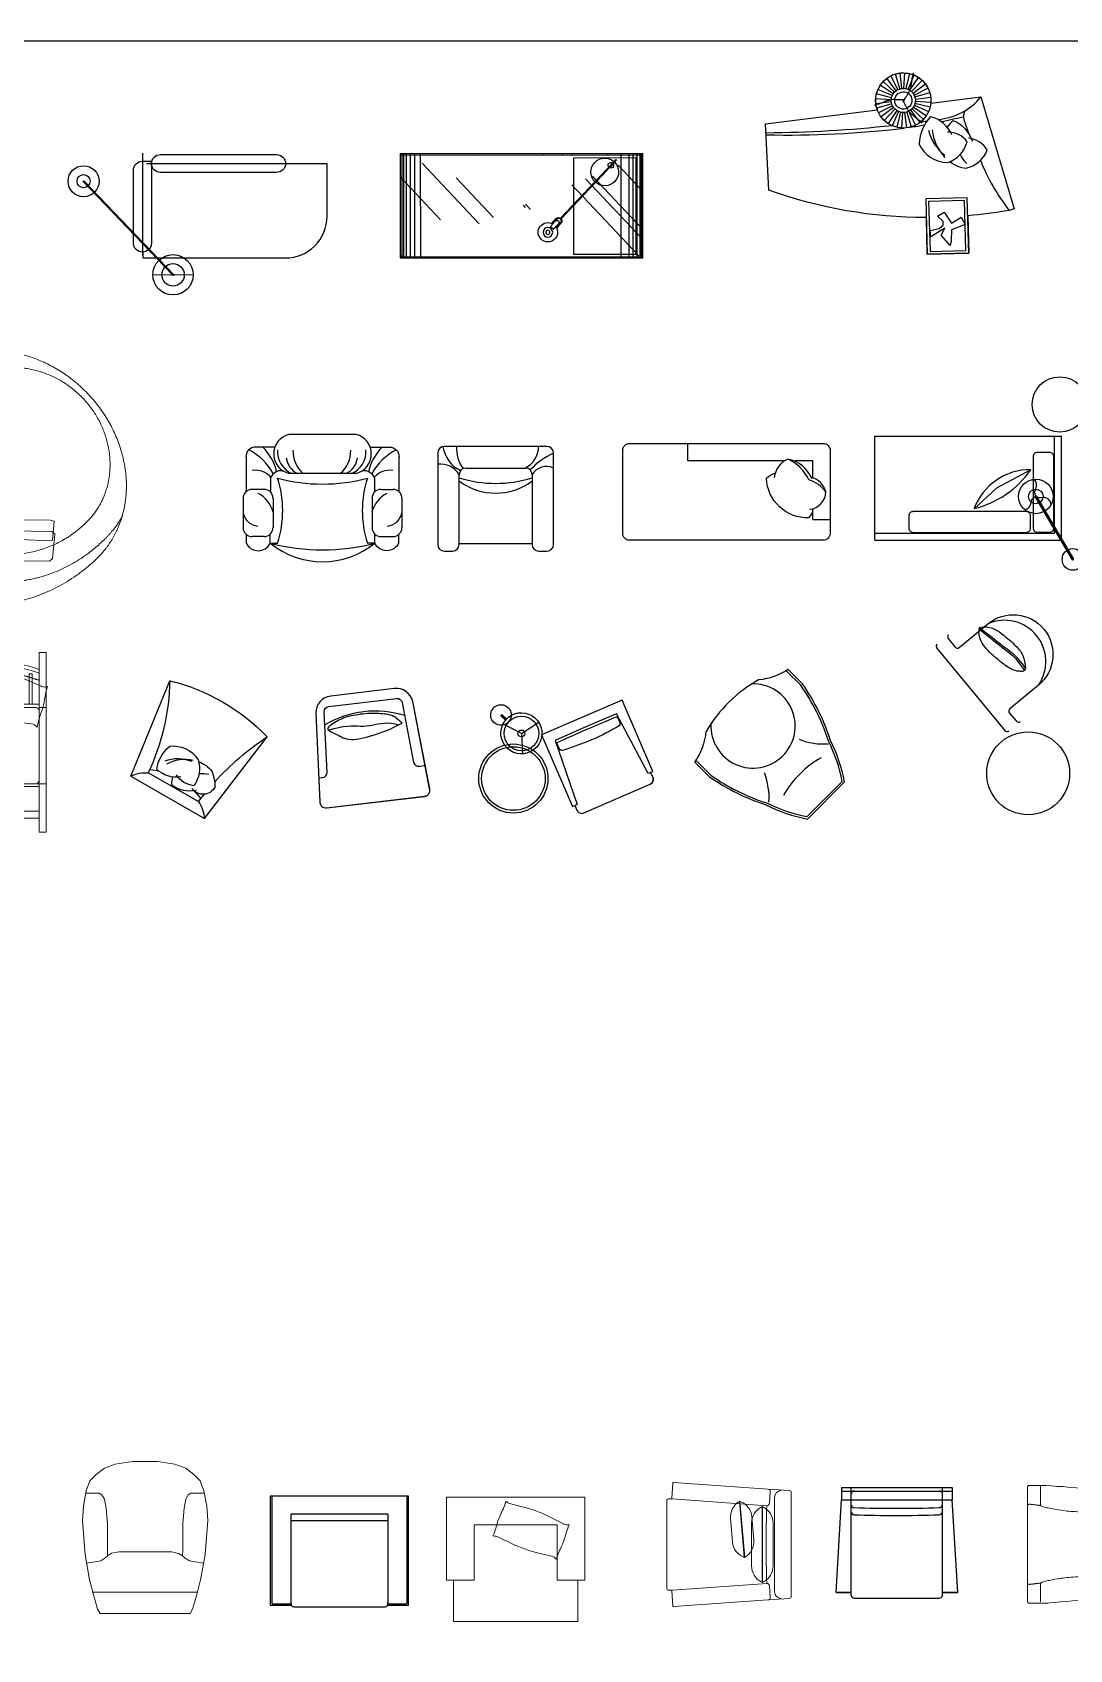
# Model space of a CAD drawing. Header units: millimetres. Extents: x 14385 to 129787, y 107826 to 186798.
# Drawn here: x 65846 to 73350, y 154195 to 165894 of the extents above; entities that cross this region are included whole.
import ezdxf

# ---------------------------------------------------------------- set-up
doc = ezdxf.new("R2010")
doc.units = ezdxf.units.MM
doc.header["$LTSCALE"] = 1000
doc.set_wipeout_variables(frame=1)
doc.linetypes.add('DASHDOT2', pattern=[12.7, 6.35, -3.175, 0, -3.175])
doc.linetypes.add('HIDDEN', pattern=[1.875, 1.25, -0.625])
doc.layers.add('FF-FURN', color=51, linetype='Continuous')
doc.layers.add('wipess', color=8, linetype='Continuous')

# ---------------------------------------------------------------- blocks, each defined once
blk = doc.blocks.new('落地灯')
at = {"linetype": 'Continuous'}
h = blk.add_hatch(color=256, dxfattribs=at)
edge = h.paths.add_edge_path()
edge.add_arc((269, -456), 4.11, 0, 360)
for p, q in [((4, 3), (273, -454)), ((266, -458), (-3, -1)), ((266, -458), (266, -458))]:
    blk.add_line(p, q, dxfattribs=at)
at = {"color": 250, "linetype": 'Continuous'}
for points in [[(-2, 4, -0.208467), (1, 53, 0.317646), (-12, 124)], [(-80, -95, 0.398826), (-34, -43, -0.069197), (-33, -37, -0.225095), (-3, -1, -0.225095)], [(112, -59, 0.414712), (52, -8, -0.238657), (3, -2, -0.238657)]]:
    blk.add_lwpolyline(points, format="xyb", dxfattribs=at)
at = {"linetype": 'Continuous'}
for centre, radius in [((1, 0), 125), ((1, 1), 4.11), ((269, -456), 78), ((269, -456), 4.11)]:
    blk.add_circle(centre, radius, dxfattribs=at)
at = {"color": 8, "linetype": 'Continuous'}
blk.add_circle((0, 0), 52.7, dxfattribs=at)
blk = doc.blocks.new('贵妃椅')
at = {"color": 0, "linetype": 'Continuous'}
for p, q in [((675, 375), (-675, 375)), ((-675, -375), (-675, 375)), ((625, -325), (625, 375)), ((675, -375), (675, 375)), ((-675, -325), (625, -325)), ((-675, -375), (675, -375))]:
    blk.add_line(p, q, dxfattribs=at)
at = {"color": 8}
blk.add_lwpolyline([(470, 230), (470, -287, 0.414214), (500, -317), (590, -317, 0.414214), (620, -287), (620, 230, 0.414214), (590, 260), (500, 260, 0.414214), (470, 230)], format="xyb", close=True, dxfattribs=at)
at = {"color": 250, "linetype": 'HIDDEN', "ltscale": 0.3}
blk.add_lwpolyline([(454, 135), (206, 2), (44, -147)], dxfattribs=at)
at = {"color": 8}
blk.add_lwpolyline([(451, -198, 0.414214), (421, -168), (-399, -168, 0.414214), (-429, -198), (-429, -288, 0.414214), (-399, -318), (421, -318, 0.414214), (451, -288), (451, -198)], format="xyb", dxfattribs=at)
at = {"color": 0, "linetype": 'Continuous'}
blk.add_circle((663, 607), 200, dxfattribs=at)
at = {"color": 250, "ltscale": 1000}
for centre, radius, start, end in [((-130, 547), 715, 284.0566, 324.8267), ((448, -296), 431, 89.1479, 159.7354)]:
    blk.add_arc(centre, radius, start, end, dxfattribs=at)
at = {"color": 0, "linetype": 'Continuous'}
blk.add_blockref('落地灯', (489, -58), dxfattribs=at)
blk = doc.blocks.new('贵妃椅C')
at = {"color": 250}
for p, q in [((447, -173), (360, -100)), ((457, -162), (385, -76)), ((470, -153), (414, -56)), ((484, -147), (445, -41)), ((498, -143), (479, -32)), ((514, -142), (514, -29)), ((529, -143), (548, -32)), ((544, -147), (582, -41)), ((557, -153), (614, -56)), ((570, -162), (642, -76)), ((581, -173), (667, -100)), ((426, -229), (314, -229)), ((427, -214), (317, -194)), ((431, -199), (326, -161)), ((438, -185), (340, -129)), ((589, -185), (687, -129)), ((596, -199), (702, -161)), ((600, -214), (711, -194)), ((601, -229), (714, -229)), ((427, -244), (317, -264)), ((431, -259), (326, -297)), ((438, -273), (340, -329)), ((447, -285), (360, -358)), ((457, -296), (385, -382)), ((470, -305), (414, -402)), ((484, -311), (445, -417)), ((498, -315), (479, -426)), ((514, -317), (514, -429)), ((529, -315), (548, -426)), ((544, -311), (582, -417)), ((557, -305), (614, -402)), ((570, -296), (642, -382)), ((581, -285), (667, -358)), ((589, -273), (687, -329)), ((596, -259), (702, -297)), ((600, -244), (711, -264))]:
    blk.add_line(p, q, dxfattribs=at)
at = {"color": 0, "linetype": 'Continuous'}
blk.add_lwpolyline([(1480, -523), (712, -252, -1.256825), (345, -122), (0, 0), (148, 832), (185, 825, -0.022173), (470, 726), (584, 970), (856, 843), (744, 604, -0.085405), (1674, -83), (1480, -523)], format="xyb", close=True, dxfattribs=at)
blk.add_lwpolyline([(856, 843), (584, 970), (415, 608), (687, 481)], close=True, dxfattribs=at)
at = {"color": 250}
blk.add_lwpolyline([(829, 834), (594, 944), (442, 617), (677, 507)], close=True, dxfattribs=at)
blk.add_lwpolyline([(667, 631), (612, 626), (600, 721), (517, 713), (514, 774), (620, 764), (659, 837), (680, 861), (704, 765), (658, 732), (777, 743), (762, 699), (696, 715), (660, 707), (648, 684), (667, 631)], dxfattribs=at)
at = {"color": 0, "linetype": 'Continuous'}
for points in [[(515, -239), (516, -229), (516, -220), (516, -212), (516, -205), (516, -199), (516, -193), (516, -188), (516, -183), (516, -178), (516, -173), (516, -169), (516, -165), (515, -161), (515, -157), (515, -153), (514, -149), (514, -145), (513, -142), (512, -138), (511, -134), (510, -130), (509, -126), (508, -122), (506, -118), (505, -114), (503, -110), (501, -106), (499, -101), (497, -97), (495, -92), (493, -87), (490, -82), (488, -77), (485, -71), (482, -65), (479, -58), (476, -50), (472, -42), (469, -32), (465, -22)], [(521, -223), (512, -227), (505, -231), (498, -235), (492, -239), (486, -242), (481, -245), (476, -248), (472, -250), (468, -253), (464, -255), (461, -257), (457, -259), (454, -261), (450, -264), (447, -266), (444, -268), (441, -271), (438, -273), (435, -276), (432, -279), (429, -282), (427, -285), (424, -288), (421, -291), (418, -294), (416, -298), (413, -301), (410, -305), (407, -309), (404, -313), (401, -318), (398, -323), (395, -328), (391, -333), (387, -339), (383, -345), (378, -351), (372, -358), (366, -366), (359, -374)], [(504, -225), (513, -231), (520, -236), (527, -240), (533, -243), (538, -246), (544, -249), (548, -252), (553, -254), (557, -256), (561, -259), (564, -261), (568, -263), (572, -265), (575, -266), (579, -268), (582, -270), (586, -271), (590, -272), (593, -274), (597, -275), (601, -276), (605, -277), (609, -277), (614, -278), (618, -279), (622, -280), (627, -280), (631, -281), (636, -281), (641, -282), (647, -282), (652, -282), (658, -283), (665, -283), (672, -284), (679, -285), (687, -286), (696, -287), (706, -289), (717, -291)]]:
    blk.add_lwpolyline(points, dxfattribs=at)
at = {"color": 0, "linetype": 'Continuous', "flags": 128}
blk.add_lwpolyline([(601, -229, -1), (426, -229, -1)], format="xyb", close=True, dxfattribs=at)
at = {"color": 250, "flags": 128}
blk.add_lwpolyline([(576, -229, -1), (451, -229, -1)], format="xyb", close=True, dxfattribs=at)
at = {"color": 0, "linetype": 'Continuous'}
blk.add_circle((514, -229), 200, dxfattribs=at)
for centre, radius, start, end in [((-1266, 534), 1480, 355.124, 11.3361), ((275, 204), 215, 75.7086, 132.0964), ((303, 374), 172, 183.4423, 239.2245), ((211, 227), 219, 24.5957, 57.6582), ((-954, 271), 1153, 351.1052, 359.4171), ((433, 224), 238, 171.6332, 222.3077), ((398, 97), 221, 82.53, 137.8163), ((399, 272), 167, 189.1561, 245.9868), ((321, 110), 232, 358.1292, 62.931), ((542, 138), 231, 176.9655, 228.6856), ((183, -408), 447, 67.9288, 114.2066), ((112, 102), 73.1, 298.449, 352.4653), ((194, 336), 279, 283.1615, 296.2251), ((282, 256), 311, 290.1369, 330.4347)]:
    blk.add_arc(centre, radius, start, end, dxfattribs=at)
at = {"color": 250}
for centre, radius, start, end in [((3, 286), 320, 3.5012, 18.0252), ((110, 173), 334, 339.2643, 17.6343), ((131, 116), 324, 347.1575, 26.3118), ((-697, -3866), 4032, 75.1423, 77.4323), ((-696, -3862), 4028, 71.9028, 73.3868), ((-1789, -6696), 7064, 62.1381, 70.2516)]:
    blk.add_arc(centre, radius, start, end, dxfattribs=at)
at = {"color": 0, "linetype": 'Continuous', "extrusion": (0, 0, -1)}
for start_param, end_param in [(1.472789, 1.478734), (1.504664, 1.620022)]:
    blk.add_ellipse((-1682, -6763), major_axis=(-7254, 3181), ratio=0.891239, start_param=start_param, end_param=end_param, dxfattribs=at)
blk = doc.blocks.new('做成ACAD TuKuai0200')
at = {"linetype": 'Continuous'}
blk.add_lwpolyline([(73, 17, -6.115554), (31, -68, -2.779797)], format="xyb", close=True, dxfattribs=at)
at = {"color": 57, "linetype": 'Continuous', "const_width": 20}
blk.add_lwpolyline([(45, -22), (0, 0)], dxfattribs=at)
at = {"color": 57, "linetype": 'Continuous'}
blk.add_lwpolyline([(31, -68, -0.163517), (73, 17, -0.359738)], format="xyb", close=True, dxfattribs=at)
for points in [[(179, -89), (278, 24)], [(179, -89), (32, -59)], [(179, -89), (227, -231)]]:
    blk.add_lwpolyline(points, dxfattribs=at)
blk.add_circle((179, -89), 125, dxfattribs=at)
at = {"color": 58, "linetype": 'Continuous'}
blk.add_circle((179, -89), 25, dxfattribs=at)
blk = doc.blocks.new('做成ACAD TuKuai0359')
at = {"linetype": 'Continuous'}
blk.add_lwpolyline([(1373, 343), (1388, 309), (1373, 343), (1390, 351), (1166, 868), (583, 615), (807, 98), (825, 105), (840, 71, 0.414214), (889, 51), (1369, 259, 0.414214), (1388, 309, -0.414214), (1369, 259)], format="xyb", dxfattribs=at)
blk.add_lwpolyline([(1373, 343), (1356, 336), (1127, 769), (904, 673), (682, 576), (842, 113), (825, 105)], dxfattribs=at)
at = {"color": 57, "linetype": 'Continuous'}
blk.add_lwpolyline([(945, 579, -0.029678), (733, 503, -0.310462), (718, 508, -0.12873), (697, 561, -0.003659), (912, 656, -0.003659), (1127, 747, -0.12873), (1152, 696, -0.310462), (1146, 682, -0.029678)], format="xyb", close=True, dxfattribs=at)
at = {"linetype": 'Continuous'}
blk.add_circle((380, 300), 250, dxfattribs=at)
at = {"color": 57, "linetype": 'Continuous'}
blk.add_circle((380, 300), 230, dxfattribs=at)
at = {"color": 51, "linetype": 'Continuous', "rotation": 344.3276710694962}
blk.add_blockref('做成ACAD TuKuai0200', (290, 760), dxfattribs=at)
blk = doc.blocks.new('做成ACAD TuKuai0013')
at = {"linetype": 'DASHDOT2'}
blk.add_line((74, 93, 14305), (74, 1100, 14305), dxfattribs=at)
at = {"color": 58, "linetype": 'Continuous', "ltscale": 0.4}
blk.add_line((878, 140, 12454), (879, 433, 12454), dxfattribs=at)
at = {"linetype": 'Continuous', "ltscale": 0.4}
for p, q in [((879, 292, 12454), (201, -356, 12454)), ((879, 282, 12454), (201, -366, 12454))]:
    blk.add_line(p, q, dxfattribs=at)
at = {"color": 58, "linetype": 'Continuous'}
blk.add_line((879, 278, 12454), (879, 297, 12454), dxfattribs=at)
at = {"linetype": 'Continuous'}
blk.add_line((58, 64, 14305), (58, 118, 14305), dxfattribs=at)
at = {"linetype": 'Continuous', "elevation": 14305}
blk.add_lwpolyline([(715, 67), (757, 67), (757, 1100, 0.414214), (457, 1400), (76, 1400), (76, 1100)], format="xyb", dxfattribs=at)
for points in [[(74, 1100), (74, 1100, -0.414214), (139, 1035), (139, 195, -0.414214), (74, 130), (74, 130, -0.414214), (9, 195), (9, 1035, -0.414214)], [(58, 65), (58, 130), (650, 130, -0.414214), (715, 65), (715, 65, -0.414214), (650, 0), (123, 0, -0.414214)]]:
    blk.add_lwpolyline(points, format="xyb", close=True, dxfattribs=at)
at = {"linetype": 'DASHDOT2', "elevation": 14305}
blk.add_lwpolyline([(0, 65), (736, 65)], dxfattribs=at)
at = {"color": 58, "linetype": 'Continuous', "ltscale": 0.4, "const_width": 5, "elevation": 15111}
blk.add_lwpolyline([(198, -361, 1), (203, -361, 1)], format="xyb", close=True, dxfattribs=at)
at = {"linetype": 'Continuous', "ltscale": 0.4}
for centre, radius in [((879, 286, 12454), 146), ((202, -361, 12454), 112)]:
    blk.add_circle(centre, radius, dxfattribs=at)
at = {"color": 58, "linetype": 'Continuous', "ltscale": 0.4}
for centre, radius in [((879, 286, 12454), 81.2), ((202, -361, 12454), 47.5)]:
    blk.add_circle(centre, radius, dxfattribs=at)
at = {"color": 58, "linetype": 'Continuous'}
blk.add_circle((879, 287, 12454), 5.26, dxfattribs=at)
blk = doc.blocks.new('做成ACAD TuKuai0032')
at = {"color": 0, "linetype": 'Continuous'}
for points in [[(-830, 344), (-830, 484)], [(-760, 553), (-507, 553)], [(-523, 422), (-523, 510)], [(-459, 574), (-246, 574)], [(-134, 551), (-197, 551)], [(-182, 422), (-182, 510)], [(-604, 377), (-504, 377)], [(-459, 358), (-246, 358)], [(-134, 378), (-200, 378)], [(-921, 243), (-921, -243)], [(-639, 243), (-639, -243)], [(-830, -344), (-830, -484)], [(-604, -377), (-504, -377)], [(-523, -422), (-523, -510)], [(-459, -358), (-246, -358)], [(-134, -378), (-200, -378)], [(-182, -422), (-182, -510)], [(-760, -553), (-507, -553)], [(-459, -574), (-246, -574)], [(-134, -551), (-197, -551)]]:
    blk.add_lwpolyline(points, dxfattribs=at)
at = {"color": 57}
for points in [[(-134, 378), (-134, 325)], [(-134, -378), (-134, -325)]]:
    blk.add_lwpolyline(points, dxfattribs=at)
for centre, radius, start, end in [((-444, 719), 410, 206.9416, 242.1585), ((-506, 489), 156, 172.7404, 227.8363), ((-375, 459), 117, 3.8336, 79.2299), ((-562, 701), 380, 225.1684, 256.3482), ((-309, 560), 208, 206.982, 256.3147), ((-1619, 0), 1533, 345.714, 14.286), ((-797, 143), 172, 22.6849, 94.0838), ((-769, 108), 145, 25.4996, 83.1665), ((-370, 1052), 764, 252.0748, 287.9252), ((-1818, 0), 1256, 345.0228, 14.9772), ((-801, -10), 214, 40.4177, 91.7529), ((-797, -154), 172, 265.476, 336.8749), ((-800, 0), 214, 267.8069, 319.1421), ((-769, -118), 145, 276.3933, 334.0602), ((-562, -701), 380, 103.6518, 134.8316), ((-370, -1052), 764, 72.0748, 107.9252), ((-444, -719), 410, 117.8415, 153.0584), ((-506, -489), 156, 132.1637, 187.2596), ((-309, -560), 208, 103.6853, 153.018), ((-375, -459), 117, 280.7701, 356.1664)]:
    blk.add_arc(centre, radius, start, end, dxfattribs=at)
at = {"color": 0, "linetype": 'Continuous'}
for centre, radius, start, end in [((-459, 510), 64.4, 90.2201, 180.2201), ((-247, 510), 64.4, 359.7799, 89.7799), ((-780, 208), 145, 14.0608, 165.9392), ((-576, 299), 82.7, 109.611, 188.0771), ((-460, 422), 63.5, 179.4675, 270.5325), ((-246, 422), 63.5, 269.4675, 0.5325), ((-599, 0), 599, 320.8755, 39.1245), ((-780, -208), 145, 194.0608, 345.9392), ((-576, -299), 82.7, 171.9229, 250.389), ((-460, -422), 63.5, 89.4675, 180.5325), ((-246, -422), 63.5, 359.4675, 90.5325), ((-459, -510), 64.4, 179.7799, 269.7799), ((-247, -510), 64.4, 270.2201, 0.2201)]:
    blk.add_arc(centre, radius, start, end, dxfattribs=at)
at = {"color": 0, "linetype": 'Continuous', "extrusion": (0, 0, -1)}
for centre, major_axis, ratio, start_param, end_param in [((-760, 484), (64.9, 26.6), 0.98924, 3.53426, 5.101278), ((-176, 464), (82, 51.2), 0.988147, -0.567448, 1.673193)]:
    blk.add_ellipse(centre, major_axis=major_axis, ratio=ratio, start_param=start_param, end_param=end_param, dxfattribs=at)
at = {"color": 0, "linetype": 'Continuous'}
for centre, major_axis, ratio, start_param, end_param in [((-176, -464), (82, -51.2), 0.988147, -0.567448, 1.673193), ((-760, -484), (64.9, -26.6), 0.98924, 3.53426, 5.101278)]:
    blk.add_ellipse(centre, major_axis=major_axis, ratio=ratio, start_param=start_param, end_param=end_param, dxfattribs=at)
blk = doc.blocks.new('做成ACAD TuKuai0011')
at = {"linetype": 'Continuous'}
for p, q in [((0, 709, -274), (0, 48, -274)), ((790, 757, -274), (48, 757, -274)), ((838, 48, -274), (838, 709, -274)), ((203, 601, -274), (635, 601, -274)), ((155, 48, -274), (155, 553, -274)), ((683, 553, -274), (683, 48, -274)), ((48, 0, -274), (107, 0, -274)), ((155, 56, -274), (683, 56, -274)), ((731, 0, -274), (790, 0, -274))]:
    blk.add_line(p, q, dxfattribs=at)
for centre, radius, start, end in [((48, 709, -274), 48, 90, 180), ((790, 709, -274), 48, 0, 90), ((203, 553, -274), 48, 90, 180), ((635, 553, -274), 48, 0, 90), ((419, 855, -274), 436, 232.7346, 307.2654), ((48, 48, -274), 48, 180, 270), ((107, 48, -274), 48, 270, 0), ((731, 48, -274), 48, 180, 270), ((790, 48, -274), 48, 270, 0)]:
    blk.add_arc(centre, radius, start, end, dxfattribs=at)
at = {"color": 57, "linetype": 'Continuous'}
for centre, radius, start, end in [((263, 787, -274), 227, 187.916, 244.3232), ((372, 739, -274), 236, 175.7927, 216.945), ((551, 760, -274), 179, 297.7884, 358.8995), ((1045, 240, -274), 512, 113.89, 137.3341), ((18, 469, -274), 161, 31.3212, 96.3776), ((786, 491, -274), 121, 65.0385, 149.0834), ((419, 1399, -274), 909, 253.1362, 286.8638)]:
    blk.add_arc(centre, radius, start, end, dxfattribs=at)
blk = doc.blocks.new('A$C13F53634')
blk.add_wipeout([(696, -282), (718, -277), (732, -267), (732, -267), (742, -252), (746, -232), (746, 368), (744, 383), (739, 394), (732, 403), (724, 409), (717, 413), (709, 416), (696, 418), (-704, 418), (-713, 417), (-724, 414), (-732, 409), (-743, 398), (-749, 390), (-752, 381), (-753, 374), (-754, 368), (-754, -232), (-751, -249), (-745, -261), (-739, -267), (-723, -278), (-714, -281), (-700, -282)])
at = {"linetype": 'Continuous'}
for p, q in [((-284, 293), (-284, 418)), ((621, -132), (746, -132))]:
    blk.add_line(p, q, dxfattribs=at)
for points in [[(-704, -282, -0.414214), (-754, -232), (-754, 368, -0.414214), (-704, 418), (696, 418, -0.414214), (746, 368), (746, -232, -0.414214), (696, -282)], [(601, 293), (491, 293, 0.414214)]]:
    blk.add_lwpolyline(points, format="xyb", dxfattribs=at)
for points in [[(408, 293), (-284, 293)], [(621, 170), (621, 293), (491, 293)], [(621, -132), (621, -55)], [(696, -282), (-704, -282)]]:
    blk.add_lwpolyline(points, dxfattribs=at)
at = {"color": 57, "linetype": 'Continuous'}
for points in [[(614, 161, 0.258955), (439, 305, 0.270303), (342, 171, -0.872847)], [(621, -55, -0.165541), (590, -121, -0.407809), (285, 166, -0.121523), (351, 205, 7.115464)], [(596, -58, 0.393888), (714, 68, 0.281154), (610, 172, -9.61688)]]:
    blk.add_lwpolyline(points, format="xyb", dxfattribs=at)
at = {"color": 58, "linetype": 'Continuous'}
blk.add_lwpolyline([(714, 68, 0.168627), (593, 154, 0.178369), (439, 305, 0.178662)], format="xyb", dxfattribs=at)
blk = doc.blocks.new('A$C51D53728')
blk.add_wipeout([(-715, 159), (-429, 394), (-425, 397), (-422, 398), (-419, 398), (-415, 399), (-409, 397), (-406, 396), (-403, 393), (-400, 390), (92, -207), (94, -211), (96, -215), (96, -220), (96, -221), (95, -225), (94, -229), (91, -234), (87, -237), (-197, -470), (-200, -473), (-203, -474), (-208, -475), (-213, -475), (-219, -473), (-222, -470), (-225, -468), (-718, 131), (-722, 143), (-721, 151), (-719, 154)]).translate(0, 0, 0)
blk.add_wipeout([(-367, 438), (-365, 444), (-360, 451), (-360, 451), (-358, 453), (-61, 698), (-46, 710), (-26, 723), (-7, 735), (25, 752), (64, 768), (98, 778), (126, 784), (162, 789), (187, 791), (212, 790), (228, 790), (254, 787), (277, 783), (310, 775), (352, 761), (372, 752), (412, 730), (450, 704), (482, 675), (513, 642), (532, 617), (552, 586), (562, 567), (579, 530), (592, 487), (600, 453), (602, 437), (605, 409), (606, 383), (605, 366), (605, 351), (603, 332), (598, 302), (593, 283), (586, 259), (573, 224), (559, 193), (547, 172), (532, 149), (518, 131), (503, 113), (480, 89), (431, 46), (158, -178), (155, -180), (150, -182), (146, -182), (144, -182), (138, -181), (133, -178), (130, -175), (-363, 423), (-365, 426), (-366, 429), (-367, 432)]).translate(0, 0, 0)
at = {"color": 55}
for p, q in [((-50, 544, 0), (-49, 561, 0)), ((-48, 527, 0), (-50, 544, 0)), ((-49, 561, 0), (-46, 579, 0)), ((-45, 511, 0), (-48, 527, 0)), ((-46, 579, 0), (-19, 582, 0)), ((-40, 495, 0), (-45, 511, 0)), ((-33, 480, 0), (-40, 495, 0)), ((-25, 465, 0), (-33, 480, 0)), ((-19, 582, 0), (6, 582, 0)), ((6, 582, 0), (29, 578, 0)), ((29, 578, 0), (49, 572, 0)), ((49, 572, 0), (68, 563, 0)), ((68, 563, 0), (86, 554, 0)), ((86, 554, 0), (102, 543, 0)), ((102, 543, 0), (117, 531, 0)), ((117, 531, 0), (132, 520, 0)), ((132, 520, 0), (146, 509, 0)), ((146, 509, 0), (160, 497, 0)), ((160, 497, 0), (173, 487, 0)), ((173, 487, 0), (185, 476, 0)), ((185, 476, 0), (196, 466, 0)), ((-16, 450, 0), (-25, 465, 0)), ((-6, 437, 0), (-16, 450, 0)), ((5, 423, 0), (-6, 437, 0)), ((17, 411, 0), (5, 423, 0)), ((29, 398, 0), (17, 411, 0)), ((41, 386, 0), (29, 398, 0)), ((54, 375, 0), (41, 386, 0)), ((66, 364, 0), (54, 375, 0)), ((79, 353, 0), (66, 364, 0)), ((91, 343, 0), (79, 353, 0)), ((196, 466, 0), (206, 456, 0)), ((206, 456, 0), (216, 446, 0)), ((216, 446, 0), (224, 437, 0)), ((224, 437, 0), (232, 429, 0)), ((232, 429, 0), (239, 421, 0)), ((239, 421, 0), (245, 413, 0)), ((245, 413, 0), (251, 406, 0)), ((251, 406, 0), (256, 398, 0)), ((256, 398, 0), (260, 391, 0)), ((260, 391, 0), (264, 384, 0)), ((264, 384, 0), (267, 376, 0)), ((267, 376, 0), (270, 368, 0)), ((270, 368, 0), (273, 361, 0)), ((273, 361, 0), (275, 353, 0)), ((275, 353, 0), (277, 345, 0)), ((104, 333, 0), (91, 343, 0)), ((115, 323, 0), (104, 333, 0)), ((127, 315, 0), (115, 323, 0)), ((138, 306, 0), (127, 315, 0)), ((149, 299, 0), (138, 306, 0)), ((159, 292, 0), (149, 299, 0)), ((178, 281, 0), (159, 292, 0)), ((187, 276, 0), (178, 281, 0)), ((196, 272, 0), (187, 276, 0)), ((204, 269, 0), (196, 272, 0)), ((212, 267, 0), (204, 269, 0)), ((219, 265, 0), (212, 267, 0)), ((227, 263, 0), (219, 265, 0)), ((234, 262, 0), (227, 263, 0)), ((242, 261, 0), (234, 262, 0)), ((249, 260, 0), (242, 261, 0)), ((256, 260, 0), (249, 260, 0)), ((263, 260, 0), (256, 260, 0)), ((269, 261, 0), (263, 260, 0)), ((274, 263, 0), (269, 261, 0)), ((279, 266, 0), (274, 263, 0)), ((277, 345, 0), (279, 337, 0)), ((279, 337, 0), (281, 329, 0)), ((282, 269, 0), (279, 266, 0)), ((281, 329, 0), (282, 321, 0)), ((282, 321, 0), (284, 313, 0)), ((285, 273, 0), (282, 269, 0)), ((284, 313, 0), (285, 305, 0)), ((285, 305, 0), (286, 298, 0)), ((286, 279, 0), (285, 273, 0)), ((286, 298, 0), (287, 291, 0)), ((287, 285, 0), (286, 279, 0)), ((287, 291, 0), (287, 285, 0))]:
    blk.add_line(p, q, dxfattribs=at)
at = {"color": 59}
for p, q in [((-48, 569, 0), (-5, 533, 0)), ((-46, 579, 0), (3, 539, 0)), ((-5, 533, 0), (36, 500, 0)), ((3, 539, 0), (45, 507, 0)), ((36, 500, 0), (70, 472, 0)), ((45, 507, 0), (80, 480, 0)), ((70, 472, 0), (99, 450, 0)), ((80, 480, 0), (110, 457, 0)), ((139, -168), (-354, 430)), ((99, 450, 0), (124, 431, 0)), ((110, 457, 0), (134, 439, 0)), ((124, 431, 0), (144, 415, 0)), ((134, 439, 0), (155, 423, 0)), ((144, 415, 0), (162, 402, 0)), ((155, 423, 0), (172, 410, 0)), ((162, 402, 0), (177, 390, 0)), ((172, 410, 0), (188, 398, 0)), ((177, 390, 0), (190, 378, 0)), ((188, 398, 0), (201, 386, 0)), ((190, 378, 0), (202, 366, 0)), ((201, 386, 0), (213, 374, 0)), ((202, 366, 0), (214, 353, 0)), ((213, 374, 0), (225, 361, 0)), ((214, 353, 0), (226, 339, 0)), ((225, 361, 0), (237, 347, 0)), ((226, 339, 0), (238, 323, 0)), ((237, 347, 0), (249, 331, 0)), ((238, 323, 0), (252, 306, 0)), ((249, 331, 0), (263, 314, 0)), ((252, 306, 0), (266, 286, 0)), ((263, 314, 0), (277, 294, 0)), ((266, 286, 0), (280, 267, 0)), ((277, 294, 0), (287, 281, 0))]:
    blk.add_line(p, q, dxfattribs=at)
at = {"color": 55}
blk.add_arc((136, 331), 299, 325.2655, 113.6984, dxfattribs=at)
at = {"color": 59}
for centre, start, end in [((-339, 443), 129.4821, 219.4821), ((154, -155), 219.4821, 309.4821)]:
    blk.add_arc(centre, 20, start, end, dxfattribs=at)
at = {"layer": 'FF-FURN', "color": 53}
for points in [[(-269, 526, 0.414214), (-272, 498), (-221, 436, 0.414214), (-193, 433), (16, 605)], [(16, 605, -0.999999), (381, 161), (173, -11, 0.414214), (170, -39), (221, -100, 0.414214), (249, -103)]]:
    blk.add_lwpolyline(points, format="xyb", dxfattribs=at)
blk = doc.blocks.new('A$C5E6F45BB')
at = {"color": 55, "elevation": 0}
blk.add_lwpolyline([(-315, -620), (-289, -617, 0.378956), (-256, -580), (-277, -141, -0.39032), (-244, -103), (247, -45, -0.390322), (288, -74), (370, -507, 0.378956), (410, -535), (452, -530)], format="xyb", dxfattribs=at)
at = {"color": 55, "extrusion": (3.61367e-07, -3.05305e-06, 1)}
blk.add_lwpolyline([(288, -224), (259, -239), (230, -253), (202, -266), (173, -278), (145, -289), (117, -299), (91, -308), (65, -316), (40, -323), (17, -329), (-6, -334), (-27, -338), (-47, -341), (-66, -343), (-83, -343), (-99, -342), (-114, -339), (-128, -335), (-141, -331), (-152, -325), (-164, -319), (-174, -313), (-185, -308), (-195, -302), (-205, -297), (-215, -293), (-224, -289), (-232, -285), (-239, -281), (-245, -276), (-248, -272), (-249, -266), (-248, -260), (-244, -253), (-238, -246), (-231, -239), (-222, -231), (-212, -223), (-201, -216), (-189, -209), (-177, -202), (-165, -196), (-152, -191), (-139, -185), (-125, -181), (-111, -176), (-96, -172), (-81, -169), (-65, -165), (-48, -162), (-31, -160), (-14, -157), (3, -155), (20, -154), (37, -152), (54, -151), (70, -151), (85, -151), (101, -151), (115, -152), (130, -153), (144, -154), (158, -155), (171, -157), (184, -159), (197, -162), (211, -166), (224, -172), (239, -180), (254, -191), (270, -206), (288, -224)], dxfattribs=at)
at = {"color": 59, "extrusion": (3.61367e-07, -3.05305e-06, 1), "flags": 128}
blk.add_lwpolyline([(-246, -275), (-207, -262), (-171, -254), (-139, -248), (-110, -245), (-83, -243), (-59, -243), (-36, -243), (-14, -244), (7, -244), (27, -243), (48, -240), (68, -237), (89, -233), (111, -229), (134, -225), (157, -223), (182, -222), (208, -224), (236, -228), (265, -236)], dxfattribs=at)
at = {"color": 59, "extrusion": (3.61367e-07, -3.05305e-06, 1)}
blk.add_arc((92, -848), 712, 72.4635, 120.9241, dxfattribs=at)
at = {"layer": 'FF-FURN', "extrusion": (3.61367e-07, -3.05305e-06, 1)}
blk.add_lwpolyline([(486, -698), (364, -66, 0.378956), (230, 27), (-230, -27, 0.378956), (-338, -149), (-309, -792, 0.450373), (-259, -836), (448, -753, 0.450372), (486, -698)], format="xyb", dxfattribs=at)
blk = doc.blocks.new('IF-Study Desk')
h = blk.add_hatch()
h.set_pattern_fill('AR-RROOF', color=55, scale=20, angle=-267.0068, style=0)
h.set_pattern_definition([(180, (302.6, 25501.6), (-1117.6, -508), [7620, -1016, 2540, -508]), (180, (-373.05, 25247.6), (508, -675.64), [1524, -167.64, 3048, -381]), (180, (48.6, 25069.8), (-2641.6, -340.36), [4064, -711.2, 2032, -508])])
edge = h.paths.add_edge_path()
edge.add_line((1149, -122), (603, -636))
edge.add_line((-596, 643), (608, -632))
edge.add_line((-59, 1150), (1144, -126))
edge.add_line((-55, 1154), (-600, 639))
at = {"color": 55}
for p, q in [((-52, 1154), (-601, 636)), ((-594, 629), (-45, 1147)), ((-587, 622), (-38, 1139)), ((-573, 607), (-25, 1125)), ((-553, 585), (-4, 1103)), ((-532, 564), (16, 1081)), ((-59, 1150), (1144, -126)), ((47, 1048), (-501, 531)), ((-596, 643), (608, -632)), ((1043, -7), (495, -524)), ((532, -564), (1080, -46)), ((553, -585), (1101, -68)), ((573, -607), (1121, -90)), ((587, -622), (1135, -104)), ((594, -629), (1142, -112)), ((1149, -119), (601, -636))]:
    blk.add_line(p, q, dxfattribs=at)
for p, q in [((512, 141), (515, 181)), ((512, 174), (512, 179)), ((515, 178), (512, 179)), ((514, 173), (512, 174)), ((520, 181), (515, 181)), ((517, 141), (520, 181)), ((524, 173), (519, 173)), ((525, 178), (520, 178)), ((523, 155), (527, 210)), ((553, 154), (556, 209)), ((554, 171), (559, 171)), ((555, 176), (560, 176)), ((557, 138), (560, 178)), ((560, 178), (565, 178)), ((562, 138), (565, 178)), ((564, 171), (567, 170)), ((565, 176), (567, 175)), ((567, 170), (567, 175)), ((504, -372), (532, 115)), ((512, -372), (540, 115)), ((498, -467), (501, -420)), ((498, -467), (506, -467)), ((501, -447), (506, -372)), ((503, -420), (501, -420)), ((501, -447), (505, -447)), ((504, -372), (512, -372)), ((505, -447), (510, -372)), ((506, -467), (509, -420)), ((507, -417), (509, -417)), ((509, -420), (507, -420)), ((508, -407), (510, -407)), ((510, -404), (509, -420)), ((509, -420), (512, -420)), ((510, -404), (513, -404)), ((512, -420), (513, -404))]:
    blk.add_line(p, q)
blk.add_lwpolyline([(-54, 1155), (1150, -120), (602, -638), (-602, 638)], close=True)
blk.add_lwpolyline([(1098, -101), (789, 226), (280, -254), (589, -582)], close=True, dxfattribs=at)
for radius in [35, 15]:
    blk.add_circle((544, 252), radius)
for centre, radius, start, end in [((544, 252), 70, 279.0566, 254.3093), ((537, 140), 25, 176.683, 356.683), ((537, 140), 20, 176.683, 356.683), ((538, 155), 15, 176.683, 356.683), ((544, 252), 45, 247.2117, 286.1542), ((509, -347), 100, 88.9754, 264.3905), ((509, -347), 100, 268.9754, 84.3905), ((505, -412), 20, 278.2199, 255.146)]:
    blk.add_arc(centre, radius, start, end)
blk = doc.blocks.new('LNG32E')
blk.add_wipeout([(308, -25), (-308, -25), (-406, -764), (-386, -796), (-367, -814), (-345, -827), (-326, -834), (-308, -838), (-274, -838), (308, -838), (335, -834), (352, -828), (366, -820), (386, -802), (394, -791), (402, -775), (406, -764)])
at = {"color": 0, "linetype": 'ByBlock'}
for p, q in [((-308, -25), (-406, -764)), ((-308, -25), (308, -25)), ((-209, -109), (209, -109)), ((308, -25), (406, -764))]:
    blk.add_line(p, q, dxfattribs=at)
for centre, radius, start, end in [((-1892, 40), 1689, 331.5745, 354.9468), ((-101, 119), 252, 214.7808, 244.4741), ((101, 119), 252, 295.5259, 325.2192), ((2160, 121), 1964, 186.7077, 188.6578), ((2160, 121), 1964, 192.0997, 206.771)]:
    blk.add_arc(centre, radius, start, end, dxfattribs=at)
at = {"color": 55, "lineweight": -3}
for centre, radius, start, end in [((219, -240), 268, 152.4876, 165.0984), ((10, -320), 206, 45.5388, 97.9773), ((80, -259), 268, 158.4876, 200.3576), ((-119, -361), 206, 51.5388, 103.9773), ((104, -93), 268, 211.0699, 252.9399), ((55, -338), 161, 64.8072, 119.694), ((-87, -215), 211, 312.4843, 6.0288), ((164, -255), 96.3, 355.7915, 116.2299), ((57, -72), 268, 220.0386, 261.9086), ((105, -148), 215, 259.9861, 291.4407), ((255, -62), 268, 237.5818, 252.9399), ((-29, -81), 340, 308.5056, 328.0102), ((-43, -180), 215, 233.0215, 297.4407)]:
    blk.add_arc(centre, radius, start, end, dxfattribs=at)
at = {"color": 55, "linetype": 'ByBlock'}
for start, end in [(248.7397, 254.4647), (284.3592, 291.2603)]:
    blk.add_arc((0, 388), 566, start, end, dxfattribs=at)
blk.add_arc((0, 645), 1466, 253.9045, 286.0955)
blk = doc.blocks.new('A$C5E867813')
blk.add_wipeout([(-400, 0), (-400, -89), (-440, -760), (-330, -760), (-330, -780), (-328, -789), (-325, -793), (-320, -797), (-314, -799), (-310, -800), (305, -800), (321, -795), (324, -791), (330, -780), (330, -760), (440, -760), (400, -89), (400, 0)]).dxf.layer = 'wipess'
at = {"color": 0}
for p, q in [((-400, 0), (400, 0)), ((-400, 0), (-400, -89)), ((-330, -780), (-330, 0)), ((330, -780), (330, 0)), ((400, 0), (400, -89)), ((-440, -760), (-400, -89)), ((-311, -25), (307, -25)), ((440, -760), (400, -89)), ((-440, -760), (-330, -760)), ((-330, -760), (-440, -760)), ((-310, -800), (305, -800)), ((330, -760), (440, -760)), ((440, -760), (330, -760))]:
    blk.add_line(p, q, dxfattribs=at)
at = {"color": 53}
for p, q in [((-400, -25), (400, -25)), ((-400, -89), (400, -89))]:
    blk.add_line(p, q, dxfattribs=at)
for centre, radius, start, end in [((-311, -43), 18.1, 87.2082, 182.0882), ((307, -48), 22.7, 9.841, 94.1028), ((-309, -124), 21.2, 191.1688, 266.6565), ((-309, -175), 21.2, 191.1688, 266.6565), ((-3, 9278), 9428, 268.1301, 271.8699), ((-3, 9226), 9428, 268.1301, 271.8699), ((304, -118), 27.4, 271.7303, 337.8358), ((304, -169), 27.4, 271.7303, 337.8358)]:
    blk.add_arc(centre, radius, start, end, dxfattribs=at)
at = {"color": 0}
for centre, radius, start, end in [((-310, -780), 20, 180, 270), ((305, -775), 24.8, 268.4608, 348.8588)]:
    blk.add_arc(centre, radius, start, end, dxfattribs=at)
blk = doc.blocks.new('A$C5708699C')
at = {"color": 53}
for p, q in [((350, -130), (-350, -130)), ((350, -180), (-350, -180))]:
    blk.add_line(p, q, dxfattribs=at)
at = {"color": 0}
for p, q in [((-350, -780), (-350, -770)), ((-330, -800), (330, -800)), ((350, -780), (350, -770))]:
    blk.add_line(p, q, dxfattribs=at)
blk.add_lwpolyline([(347, -790), (500, -790), (500, 0), (-500, 0), (-500, -790), (-347, -790)], dxfattribs=at)
at = {"color": 53}
blk.add_lwpolyline([(350, -130), (350, -770, 0.414214), (360, -780), (480, -780, 0.414214), (490, -770), (490, -10, 0.414214), (480, 0), (-480, 0, 0.414214), (-490, -10), (-490, -770, 0.414214), (-480, -780), (-360, -780, 0.414214), (-350, -770), (-350, -130)], format="xyb", dxfattribs=at)
at = {"color": 0}
for centre, start, end in [((-330, -780), 180, 270), ((330, -780), 270, 0)]:
    blk.add_arc(centre, 20, start, end, dxfattribs=at)
blk = doc.blocks.new('A$C1A467F9B')
for p, q in [((203, 554), (308, 449)), ((303, 475), (214, 564)), ((214, 564), (320, 458)), ((-368, -197), (-458, -107)), ((-458, -107), (-352, -214)), ((-447, -97), (-342, -202)), ((354, -501), (608, -247)), ((358, -519), (625, -251))]:
    blk.add_line(p, q)
for centre, radius, start, end in [((501, -395), 1014, 119.1626, 149.8513), ((-30, 922), 433, 274.9932, 304.3079), ((-37, 154), 305, 177.0446, 91.8859), ((-908, -407), 1487, 17.7335, 35.1451), ((-910, -409), 1505, 17.7471, 35.1745), ((-829, 157), 455, 324.5155, 354.6482), ((472, 501), 477, 248.3198, 274.2972), ((-558, -479), 1189, 11.2496, 26.1848), ((-549, -480), 1196, 11.0304, 26.2975), ((791, -684), 694, 118.8536, 151.1464), ((516, 1017), 1505, 234.8255, 252.2529), ((514, 1014), 1487, 234.8549, 252.2665), ((-398, -362), 477, 355.7028, 21.6802), ((586, 655), 1196, 243.7025, 258.9696), ((585, 665), 1189, 243.8152, 258.7504)]:
    blk.add_arc(centre, radius, start, end)
blk = doc.blocks.new('A$C407A294B')
blk.add_wipeout([(210, -378), (210, 378), (207, 386), (207, 389), (199, 390), (-640, 449), (-644, 448), (-646, 444), (-646, 441), (-654, 335), (-652, 331), (-649, 330), (-678, 330), (-686, 326), (-690, 321), (-690, 318), (-690, -318), (-686, -326), (-686, -326), (-678, -330), (-650, -330), (-654, -335), (-646, -444), (-644, -448), (-640, -449), (159, -393), (199, -390), (204, -388), (207, -386), (209, -383)]).dxf.layer = 'wipess'
at = {"linetype": 'Continuous', "lineweight": 5}
blk.add_line((90, 342), (90, -342), dxfattribs=at)
at = {"linetype": 'Continuous', "lineweight": 5, "flags": 128}
for points in [[(59, 382, 0.414214), (42, 401), (-640, 449, 0.414214), (-646, 444), (-654, 335, 0.414214), (-649, 330), (34, 281, 0.414214), (53, 298)], [(210, -378, -0.393643), (199, -390), (42, -401, 0.414214), (59, -382), (53, -298, 0.413554), (34, -281, -0.009769), (28, 0, -0.009769), (34, 281, 0.413554), (53, 298), (59, 382, 0.414214), (42, 401), (199, 390, -0.393643), (210, 378)], [(59, -382, -0.414214), (42, -401), (-640, -449, -0.414214), (-646, -444), (-654, -335, -0.414214), (-649, -330), (34, -281, -0.414214), (53, -298)]]:
    blk.add_lwpolyline(points, format="xyb", close=True, dxfattribs=at)
for points in [[(-678, -330, -0.414214), (-690, -318), (-690, 0), (-690, 318, -0.414214), (-678, 330), (-654, 330), (-650, 330, 0.081125), (-649, 330), (34, 281), (34, 281, 0.000563), (34, 281), (34, 281)], [(34, -281), (34, -281, 0.000563), (34, -281), (34, -281), (-649, -330, 0.081125), (-650, -330), (-654, -330), (-678, -330)]]:
    blk.add_lwpolyline(points, format="xyb", dxfattribs=at)
at = {"color": 57, "linetype": 'Continuous', "lineweight": 5, "flags": 128}
for points in [[(-215, 18, 0.280156), (-136, -90), (-130, -93), (-164, 312), (-170, 308, 0.280156), (-229, 188)], [(-128, -94, -0.414214), (-130, -93), (-164, 312, -0.414214), (-163, 314), (-162, 314, -0.414214), (-161, 313), (-126, -93, -0.414214), (-127, -94)], [(-61, 31, -0.280156), (-121, -89), (-126, -92), (-161, 312), (-154, 310, -0.280156), (-75, 201)], [(-76, -155, 0.280156), (-6, -270), (0, -273), (0, 273), (-6, 270, 0.280156), (-76, 155)], [(2, -275, 0.414214), (3, -274), (3, 274, 0.414214), (2, 275), (1, 275, 0.414214), (0, 274), (0, -274, 0.414214), (1, -275)], [(79, -155, -0.280156), (9, -270), (3, -273), (3, 273), (9, 270, -0.280156), (79, 155)]]:
    blk.add_lwpolyline(points, format="xyb", close=True, dxfattribs=at)
at = {"linetype": 'Continuous', "lineweight": 5}
for centre, start, end in [((138, 342), 90, 180), ((138, -342), 180, 270)]:
    blk.add_arc(centre, 48, start, end, dxfattribs=at)
blk = doc.blocks.new('A$C589159A5')
at = {"color": 57, "lineweight": 5}
for points in [[(-164, -352), (-315, -432), (-422, -441), (-449, -414), (-465, 119), (-442, 142), (-327, 150), (-293, 97), (-163, -313)], [(-97, -825), (-130, -816), (-489, -431), (-482, -406), (-283, -228), (-255, -237), (85, -587), (89, -612)], [(-152, -304), (-169, -309), (-268, -405), (-262, -420), (-7, -682), (59, -716), (148, -629), (141, -602), (-149, -303)], [(494, -670), (506, -533), (477, -525), (67, -519), (36, -526), (25, -637), (43, -656), (475, -674)], [(-28, -819), (-43, -786), (29, -600), (491, -607), (510, -626), (493, -801), (473, -821)]]:
    blk.add_lwpolyline(points, close=True, dxfattribs=at)
blk.add_lwpolyline([(-145, -334), (-259, -363), (-296, -352), (-388, 74), (-379, 105), (-262, 135), (-240, 112), (-136, -300), (-146, -334)], dxfattribs=at)
at = {"lineweight": 5}
for points, knots in [([(-165, -1119), (-415, -1067), (-755, -717), (-843, -215), (-657, 306), (-451, 506), (-302, 652), (128, 729), (572, 572), (912, 222), (1056, -227), (966, -654), (817, -799), (611, -999), (85, -1170), (-165, -1119)], [0, 0, 0, 1, 2, 3, 4, 4, 5, 6, 7, 8, 9, 10, 10, 11, 12, 12, 12]), ([(437, -926), (195, -1002), (-267, -901), (-585, -574), (-672, -109), (-506, 370), (-318, 552), (-239, 629), (-144, 678)], [0, 0, 0, 1, 2, 3, 4, 5, 5, 6, 6, 6]), ([(893, -266), (854, -429), (737, -542), (593, -682), (218, -796), (-143, -713), (-393, -456), (-466, -93), (-341, 279), (-197, 419), (-80, 533), (248, 601), (582, 492), (833, 234), (932, -103), (893, -266)], [0, 0, 0, 1, 1, 2, 3, 4, 5, 6, 7, 7, 8, 9, 10, 11, 12, 12, 12]), ([(893, -266), (854, -429), (737, -542), (593, -682), (218, -796), (-143, -713), (-393, -456), (-466, -93), (-341, 279), (-197, 419), (-80, 533), (248, 601), (582, 492), (833, 234), (932, -103), (893, -266)], [0, 0, 0, 1, 1, 2, 3, 4, 5, 6, 7, 7, 8, 9, 10, 11, 12, 12, 12]), ([(998, -497), (946, -591), (866, -667), (679, -850), (437, -926)], [0, 0, 0, 1, 1, 2, 2, 2])]:
    blk.add_open_spline(points, degree=2, knots=knots, dxfattribs=at)
blk = doc.blocks.new('A$C22BC6EA8')
blk.add_wipeout([(-817, 468), (-825, 461), (-825, -374), (-817, -382), (-675, -382), (-666, -380), (-624, -378), (-540, -370), (-451, -362), (-344, -344), (-262, -326), (-210, -310), (-200, -306), (-175, -297), (-160, -292), (-15, -292), (-9, -290), (-2, -281), (0, -255), (0, 359), (-7, 378), (-15, 378), (-160, 378), (-190, 390), (-301, 422), (-470, 452), (-634, 464), (-701, 468), (-730, 468)]).dxf.layer = 'wipess'
at = {"linetype": 'Continuous', "lineweight": 5}
for q in [(-825, 318), (-825, 318), (-825, -232), (-825, -232)]:
    blk.add_line((-825, 43), q, dxfattribs=at)
blk.add_lwpolyline([(0, 360), (0, -274), (-4, -288), (-15, -292), (-160, -292), (-190, -302), (-210, -310), (-262, -326), (-304, -336), (-344, -344), (-386, -352), (-432, -360), (-470, -364), (-500, -367), (-540, -370), (-586, -374), (-620, -378), (-666, -380), (-675, -382), (-817, -382), (-825, -374), (-825, -367), (-825, 453), (-825, 461), (-817, 468), (-810, 468), (-687, 468), (-654, 466), (-614, 462), (-566, 460), (-516, 454), (-470, 452), (-432, 446), (-374, 438), (-320, 427), (-282, 416), (-250, 408), (-222, 398), (-190, 390), (-160, 378), (-7, 378), (0, 371), (0, 347), (0, 327), (0, 281), (0, 270)], dxfattribs=at)
for points, knots in [([(-184, 299), (-184, 298), (-184, 298), (-183, 298), (-183, 298), (-218, 294), (-246, 291), (-322, 282), (-424, 278), (-525, 278), (-725, 314), (-730, 323), (-730, 333), (-730, 378), (-730, 468)], [0, 0, 0, 1, 1, 2, 2, 3, 3, 4, 4, 5, 6, 6, 7, 8, 8, 8]), ([(-80, 278), (-81, 278), (-155, 282), (-225, 323), (-248, 363), (-250, 373), (-250, 378), (-245, 378), (-130, 378), (-15, 378), (-7, 378), (0, 371), (0, 327), (0, 305), (0, 294), (0, 290), (0, 287)], [21, 21, 21, 22, 23, 24, 25, 26, 27, 27, 28, 28, 29, 30, 30, 31, 31, 32, 32, 32]), ([(-825, 318), (-825, 333), (-810, 333), (-767, 328), (-725, 323)], [0, 0, 0, 1, 1, 2, 2, 2]), ([(0, 287), (0, 281), (0, 281), (0, 43), (0, -194), (0, -195), (0, -201), (0, -204), (0, -208), (0, -219), (0, -241), (0, -284), (-7, -292), (-15, -292), (-130, -292), (-245, -292), (-250, -292), (-250, -287), (-248, -277), (-225, -237), (-155, -195), (-81, -192), (-80, -192)], [0, 0, 0, 1, 1, 3, 3, 4, 4, 5, 5, 6, 6, 7, 8, 8, 9, 9, 10, 11, 12, 13, 14, 15, 15, 15]), ([(-80, -192), (-93, -192), (-114, -192), (-174, -192), (-191, -92), (-191, 178), (-174, 278), (-114, 278), (-92, 278), (-80, 278)], [15, 15, 15, 16, 16, 17, 18, 19, 20, 20, 21, 21, 21]), ([(-70, 278), (-81, 278), (-80, 278), (-73, 278), (-70, 278)], [0, 0, 0, 1, 1, 2, 2, 2]), ([(-825, -232), (-825, -247), (-810, -247), (-767, -242), (-725, -237)], [0, 0, 0, 1, 1, 2, 2, 2]), ([(-184, -213), (-184, -212), (-184, -212), (-183, -212), (-183, -212), (-218, -208), (-246, -205), (-322, -196), (-424, -192), (-525, -192), (-725, -228), (-730, -237), (-730, -247), (-730, -292), (-730, -372)], [0, 0, 0, 1, 1, 2, 2, 3, 3, 4, 4, 5, 6, 6, 7, 8, 8, 8])]:
    blk.add_open_spline(points, degree=2, knots=knots, dxfattribs=at)
at = {"color": 55, "linetype": 'Continuous', "lineweight": 5}
for points in [[(-324, 43), (-324, 180), (-266, 278), (-183, 298)], [(-324, 43), (-324, -94), (-266, -192), (-183, -212)]]:
    blk.add_open_spline(points, degree=2, dxfattribs=at)
at = {"linetype": 'Continuous', "lineweight": 5}
for points in [[(-70, 278), (-65, 278), (-45, 292)], [(-80, -192), (-75, -192), (-55, -206)]]:
    blk.add_open_spline(points, degree=2, dxfattribs=at)
blk = doc.blocks.new('A$C545F6E36')
blk.add_wipeout([(-480, 582), (-480, -18), (-430, -18), (-430, -318), (470, -318), (470, -18), (520, -18), (520, 582)]).dxf.layer = 'wipess'
at = {"linetype": 'Continuous', "lineweight": 15, "flags": 128}
blk.add_lwpolyline([(320, -18), (320, 382), (-280, 382), (-280, -18), (-480, -18), (-480, 582), (520, 582), (520, -18)], close=True, dxfattribs=at)
at = {"color": 55, "linetype": 'Continuous', "lineweight": 15, "flags": 128}
blk.add_lwpolyline([(407, 383, -0.194111), (367, 387), (365, 388), (289, 428), (289, 428, 0.05793), (86, 507), (-15, 533, -0.11878), (-51, 553), (-51, 553), (-55, 541, -0.042967), (-75, 487), (-81, 475), (-83, 472), (-89, 458, 0.041442), (-114, 394), (-118, 379), (-122, 366), (-125, 356, -0.033972), (-141, 311), (-145, 301), (-145, 301, -0.119234), (-104, 292), (-11, 247, 0.057926), (194, 174), (194, 174), (278, 155, -0.166841), (313, 133), (314, 132), (317, 145, -0.042538), (337, 197), (343, 209), (345, 212), (351, 227, 0.041442), (376, 290), (380, 306), (384, 318), (388, 331, -0.036256), (405, 379), (407, 383)], format="xyb", dxfattribs=at)
at = {"linetype": 'Continuous', "lineweight": 15, "flags": 128}
blk.add_lwpolyline([(470, -18), (470, -318), (-430, -318), (-430, -18)], dxfattribs=at)
blk = doc.blocks.new('A$C77583491')
blk.add_wipeout([(-390, 572), (-390, -728), (-340, -728), (-340, -628), (360, -628), (360, -728), (410, -728), (410, 572), (360, 572), (360, 448), (329, 458), (253, 479), (187, 492), (149, 497), (103, 502), (47, 506), (10, 506), (-27, 506), (-79, 503), (-130, 497), (-192, 487), (-234, 479), (-292, 464), (-318, 456), (-340, 448), (-340, 572)]).dxf.layer = 'wipess'
at = {"linetype": 'Continuous', "lineweight": 15}
blk.add_line((-340, 372), (-340, 340), dxfattribs=at)
for points in [[(-390, 572), (-390, -728), (-340, -728), (-340, 572)], [(360, 572), (360, -728), (410, -728), (410, 572)], [(-390, 172), (-390, -378), (-340, -378), (-340, 172)], [(-340, 197), (-340, -398), (360, -398), (360, 197)], [(360, 172), (360, -378), (410, -378), (410, 172)], [(-340, -378), (-340, -398), (360, -398), (360, -378)], [(-340, -578), (-340, -628), (360, -628), (360, -578)], [(-340, -578), (-340, -628), (360, -628), (360, -578)]]:
    blk.add_lwpolyline(points, close=True, dxfattribs=at)
at = {"linetype": 'Continuous', "lineweight": 15, "flags": 128}
for points in [[(360, 448, 0.082338), (10, 506, 0.082338), (-340, 448)], [(-340, 422, -0.084368), (10, 481, -0.084368), (360, 422, -0.084368)]]:
    blk.add_lwpolyline(points, format="xyb", dxfattribs=at)
for points in [[(-340, 372, -0.088983), (12, 433, -0.002773), (23, 433, -0.002772), (34, 432), (34, 432, -0.002771), (45, 432), (45, 432, -0.00001), (45, 432, -0.00276), (56, 432, -0.000017), (56, 432, -0.002752), (68, 431, -0.000027), (68, 431, -0.002741), (79, 430, -0.000039), (79, 430, -0.002728), (90, 429, -0.000053), (90, 429, -0.002713), (101, 428, -0.000069), (101, 428, -0.002695), (112, 427, -0.000088), (113, 427, -0.002675), (123, 426, -0.000109), (124, 426, -0.002653), (134, 425, -0.000133), (135, 425, -0.002628), (145, 423, -0.000159), (146, 423, -0.002601), (156, 421, -0.000187), (157, 421, -0.002571), (167, 420, -0.000218), (168, 420, -0.002539), (178, 418, -0.000252), (179, 418, -0.002504), (189, 416, -0.000289), (191, 416, -0.002466), (200, 414, -0.000328), (202, 414, -0.002425), (211, 412, -0.000371), (213, 411, -0.00238), (222, 409, -0.000417), (224, 409, -0.002333), (233, 407, -0.000466), (235, 406, -0.002282), (244, 404, -0.000519), (246, 404, -0.002227), (255, 402, -0.000576), (257, 401, -0.002168), (265, 399, -0.000637), (268, 398, -0.002105), (276, 396, -0.000703), (279, 395, -0.002037), (287, 393, -0.000774), (290, 392, -0.001963), (297, 390, -0.00085), (301, 389, -0.001884), (308, 387, -0.000932), (311, 385, -0.001798), (318, 383, -0.001022), (322, 382, -0.001705), (329, 380, -0.00112), (333, 378, -0.001602), (339, 376, -0.001228), (344, 375, -0.001489), (350, 373, -0.001348), (355, 371, -0.001362), (360, 369), (360, 422, 0.084368), (10, 481, 0.084368), (-340, 422)], [(-315, -378, -0.414214), (-340, -353), (-340, 147, -0.414214), (-315, 172), (335, 172, -0.414214), (360, 147), (360, -353, -0.414214), (335, -378)], [(-315, -378, -0.414214), (-340, -353), (-340, 147, -0.414214), (-315, 172), (335, 172, -0.414214), (360, 147), (360, -353, -0.414214), (335, -378)]]:
    blk.add_lwpolyline(points, format="xyb", close=True, dxfattribs=at)
at = {"color": 55, "linetype": 'Continuous', "lineweight": 15, "flags": 128}
blk.add_lwpolyline([(420, 325, -0.201895), (376, 326), (374, 327), (287, 365), (285, 366, 0.059542), (57, 436), (-55, 456, -0.120888), (-96, 474), (-97, 475), (-100, 455, -0.041724), (-114, 402), (-120, 383), (-122, 380), (-129, 358, 0.040251), (-146, 293), (-150, 270), (-153, 256), (-156, 240, -0.032962), (-167, 195), (-172, 180), (-171, 180, -0.123639), (-126, 174), (-20, 131), (-19, 130, 0.059663), (211, 68), (305, 54, -0.168838), (344, 33), (346, 31), (349, 51, -0.04131), (363, 104), (369, 122), (370, 126), (378, 148, 0.040251), (395, 212), (399, 235), (402, 250), (405, 269, -0.035188), (417, 316), (420, 325)], format="xyb", dxfattribs=at)
for points in [[(-268, 197), (-288, 197), (-288, 417), (-268, 417)], [(-196, 197), (-216, 197), (-216, 433), (-196, 433)], [(-124, 197), (-144, 197), (-144, 446), (-124, 446)], [(-52, 197), (-72, 197), (-72, 452), (-52, 452)], [(0, 197), (20, 197), (20, 463), (0, 463)], [(72, 197), (92, 197), (92, 452), (72, 452)], [(144, 197), (164, 197), (164, 446), (144, 446)], [(216, 197), (236, 197), (236, 433), (216, 433)], [(288, 197), (308, 197), (308, 417), (288, 417)]]:
    blk.add_lwpolyline(points, close=True, dxfattribs=at)
blk = doc.blocks.new('Group-207')
blk.add_wipeout([(3459, 2930), (3513, 2801), (3570, 2741), (3622, 2704), (3674, 2667), (3714, 2647), (3835, 2586), (3956, 2548), (4039, 2538), (4113, 2552), (4175, 2573), (4230, 2626), (4264, 2672), (4350, 2806), (4434, 3011), (4483, 3169), (4505, 3255), (4530, 3379), (4539, 3428), (4537, 3465), (3954, 3756), (3924, 3736), (3837, 3641), (3705, 3474), (3660, 3411), (3547, 3222), (3500, 3116), (3468, 3007)]).dxf.layer = 'wipess'
at = {"linetype": 'Continuous', "lineweight": 5}
blk.add_line((3837, 3641), (4519, 3300), dxfattribs=at)
blk.add_lwpolyline([(3674, 2667), (3570, 2741), (3513, 2801), (3480, 2869), (3459, 2930), (3468, 3007), (3500, 3116), (3540, 3211), (3666, 3423), (3777, 3572), (3856, 3662), (3924, 3736), (3954, 3756), (4246, 3611), (4537, 3465), (4539, 3428), (4521, 3330), (4496, 3213), (4443, 3035), (4350, 2806), (4298, 2717), (4230, 2626), (4175, 2573), (4113, 2552), (4039, 2538), (3956, 2548), (3835, 2586), (3754, 2627)], close=True, dxfattribs=at)
for points in [[(3705, 3474), (3741, 3447), (3788, 3412), (3808, 3382), (3816, 3358), (3796, 3319), (3711, 3149), (3653, 3055), (3613, 3001), (3582, 2981), (3559, 2979), (3515, 3002), (3473, 3023)], [(4462, 3096), (4418, 3109), (4362, 3125), (4327, 3123), (4302, 3115), (4283, 3076), (4198, 2906), (4158, 2803), (4138, 2739), (4141, 2702), (4153, 2683), (4198, 2660), (4240, 2639)]]:
    blk.add_lwpolyline(points, dxfattribs=at)
at = {"color": 55, "linetype": 'Continuous', "lineweight": 5}
blk.add_lwpolyline([(3816, 3358), (3835, 3329), (3873, 3298), (4045, 3213), (4215, 3128), (4267, 3112), (4302, 3115)], dxfattribs=at)

msp = doc.modelspace()

# ---------------------------------------------------------------- linework, layer by layer
at = {"color": 1}
msp.add_line((80368.9, 165830.5), (18573.3, 165830.5), dxfattribs=at)
at = {"layer": 'FF-FURN', "extrusion": (3.61367e-07, -3.05305e-06, 1), "elevation": -0.5}
msp.add_lwpolyline([(68720.2, 160422), (68598.4, 161054.2, 0.3789564), (68464.4, 161147.2), (68004.9, 161092.8, 0.3789559), (67896.3, 160971), (67925.7, 160327.8, 0.4503727), (67975.3, 160283.7), (68682.3, 160367.5, 0.4503722), (68720.2, 160422)], format="xyb", dxfattribs=at)

# ---------------------------------------------------------------- block references
at = {"layer": 'FF-FURN', "extrusion": (0, 0, -1), "zscale": -1, "rotation": 226.6585216128484}
msp.add_blockref('IF-Study Desk', (-69385.3, 165016.3), dxfattribs=at)
at = {"layer": 'FF-FURN', "linetype": 'Continuous'}
for name, p, rotation in [('贵妃椅C', (72708.3, 165426.5), 206.5960793326081), ('做成ACAD TuKuai0013', (66577.9, 165019.2, -14304.7), 270), ('做成ACAD TuKuai0032', (67945.3, 162064.2), 270)]:
    msp.add_blockref(name, p, dxfattribs=dict(at, rotation=rotation))
at = {"layer": 'FF-FURN'}
for name, p in [('A$C589159A5', (65498.5, 162889.7)), ('A$C13F53634', (70871.3, 162502.1)), ('A$C51D53728', (72743.2, 161010.7, 0)), ('A$C77583491', (65536, 160836.9)), ('A$C1A467F9B', (71096.7, 160722.1)), ('A$C5E6F45BB', (68234.6, 161120, 0)), ('A$C407A294B', (71125.5, 154954.8)), ('A$C22BC6EA8', (73870, 154913.6)), ('A$C5708699C', (68067.8, 155305.3)), ('A$C545F6E36', (69323.3, 154716)), ('A$C5E867813', (72100.5, 155367.2))]:
    msp.add_blockref(name, p, dxfattribs=at)
at = {"layer": 'FF-FURN', "linetype": 'Continuous'}
for name, p in [('贵妃椅', (72615.5, 162595)), ('做成ACAD TuKuai0359', (68945.9, 160196.1))]:
    msp.add_blockref(name, p, dxfattribs=at)
at = {"layer": 'FF-FURN', "linetype": 'Continuous', "ltscale": 3000, "extrusion": (0, 0, -1), "xscale": -1, "zscale": -1}
msp.add_blockref('做成ACAD TuKuai0011', (-68778.7, 162141.4, -274.3), dxfattribs=at)
at = {"layer": 'FF-FURN', "color": 2, "rotation": 206.5358068966068}
msp.add_blockref('Group-207', (68847.1, 159582.8), dxfattribs=at)

# ---------------------------------------------------------------- wipeouts: each hides what was drawn before it
msp.add_wipeout([(67632.8, 160947.4), (67620.7, 160938.1), (67611, 160937.9), (67605.5, 160940), (66933.8, 161326.7), (66926.5, 161334), (66924.5, 161338.8), (66923.8, 161344.6), (66924.8, 161350.1), (66926.5, 161354), (67111.1, 161674.6), (67118.4, 161682), (67123.2, 161684), (67134.2, 161683.8), (67812.6, 161293.6), (67817.4, 161288.1), (67819.4, 161283.2), (67819.4, 161283.2), (67820.1, 161278.3), (67819.8, 161274.7), (67818.5, 161270.3), (67817.4, 161268.1)]).translate(0, 0, 0).dxf.layer = 'FF-FURN'

# ---------------------------------------------------------------- next in the draw order: linework, layer by layer
at = {"layer": 'FF-FURN'}
msp.add_circle((73049.8, 160533.6, 0), 300, dxfattribs=at)

# ---------------------------------------------------------------- next in the draw order: block references
at = {"layer": 'FF-FURN', "xscale": -1, "rotation": 150.0751588696136}
msp.add_blockref('LNG32E', (66812.5, 160339.1), dxfattribs=at)

doc.saveas('drawing.dxf')
